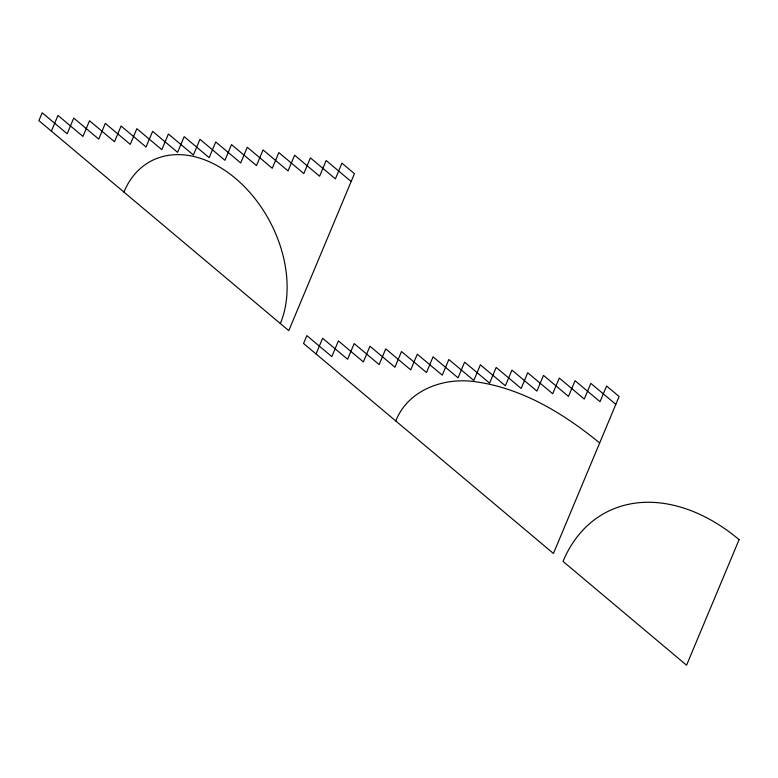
<?xml version="1.0" encoding="UTF-8"?>
<svg xmlns="http://www.w3.org/2000/svg" width="778" height="778" viewBox="0 0 778 778"><rect width="100%" height="100%" fill="white"/><g stroke="black" fill="none" stroke-linecap="round" stroke-linejoin="round"><path stroke-width="1.17" d="M51.397 131.132L57.961 115.426L82.945 136.432L89.519 120.736L114.502 141.732L121.067 126.036L146.06 147.042L152.624 131.346L177.608 152.342L184.182 136.646L209.165 157.652L215.73 141.956L240.723 162.952L247.287 147.256L272.271 168.262L278.835 152.566L303.828 173.562L310.393 157.866L335.386 178.872L341.95 163.166L354.437 173.669L288.784 330.64L38.9 120.629L42.187 112.781L67.171 133.777L73.735 118.081L98.728 139.087L105.293 123.391L130.276 144.387L136.85 128.691L161.834 149.697L168.398 134.001L193.391 154.997L199.956 139.301L224.939 160.307L231.504 144.601L256.497 165.607L263.061 149.911L288.055 170.907L294.619 155.211L319.602 176.217L326.167 160.521L351.16 181.517M316.053 353.961L322.617 338.265L347.61 359.271L354.175 343.575L379.158 364.571L385.732 348.875L410.716 369.881L417.28 354.185L442.274 375.181L448.838 359.485L473.821 380.491L480.386 364.794L505.379 385.791L511.943 370.095L536.937 391.101L543.501 375.395L568.485 396.401L575.049 380.705L600.042 401.701L606.607 386.005L619.103 396.508L553.44 553.479L303.556 343.468L306.843 335.619L331.827 356.616L338.401 340.92L363.384 361.926L369.949 346.22L394.942 367.226L401.506 351.53L426.49 372.526L433.054 356.83L458.048 377.836L464.612 362.14L489.605 383.136L496.17 367.44L521.153 388.446L527.717 372.75L552.711 393.746L559.275 378.05L584.268 399.056L590.833 383.36L615.816 404.356M395.788 420.986C407.905 389.992 443.586 377.233 474.658 381.648C521.678 387.862 563.583 413.4 599.663 442.974M123.887 192.059A109.367 76.857 62.2 0 1 235.374 178.298A109.367 76.857 62.2 0 1 280.343 323.551M739.1 539.65L686.566 665.219L563.019 561.385A172.735 121.387 62.2 0 1 739.1 539.65"/></g></svg>
